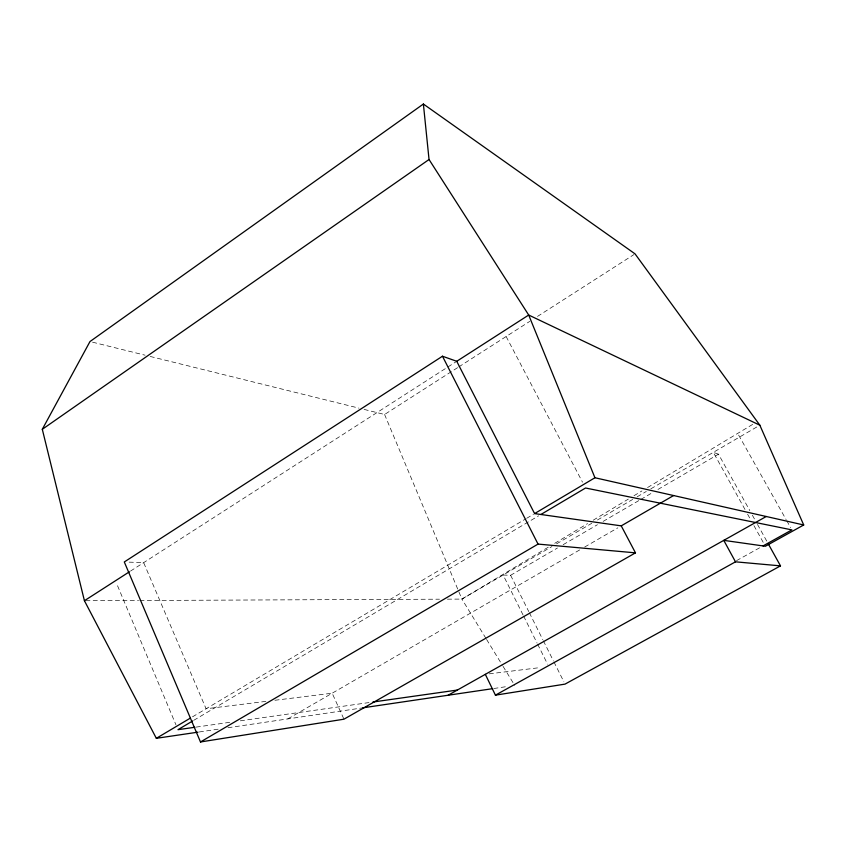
<?xml version="1.0" encoding="UTF-8"?>
<svg xmlns="http://www.w3.org/2000/svg" width="846" height="846" viewBox="0 0 846 846"><rect width="100%" height="100%" fill="white"/><g stroke="black" fill="none" stroke-linecap="round" stroke-linejoin="round"><path stroke-width="0.63" stroke-dasharray="4.23 3.17" d="M130.496 571.103L456.745 361.295M364.097 409.411L384.592 414.487L457.728 367.576M458.839 366.868L529.755 321.374M537.517 316.404L633.929 254.572M447.397 599.158L461.916 599.095L549.075 546.717M554.733 543.322L587.568 523.6M593.226 520.195L628.314 499.108M633.982 495.714L641.903 490.955M647.56 487.55L755.097 422.937M192.518 716.826L525.525 518.989M526.656 518.312L533.456 514.273M193.745 720.327L538.606 515.838M485.911 638.328L461.916 599.095L551.994 546.516M556.541 543.862L591.756 523.304M597.445 519.994L632.66 499.436M637.207 496.782L646.291 491.473M650.838 488.829L758.714 425.866M523.018 614.905L503.148 575.026L510.614 575.28L557.451 548.007M563.161 544.676L597.424 524.721M603.135 521.39L639.682 500.102M640.824 499.436L652.245 492.784M657.955 489.453L718.487 454.196L749.81 510.603M287.809 718.899L580.102 549.678M584.671 547.024L617.813 527.841M736.517 560.655L760.723 547.203M199.296 731.97L218.818 729.083M227.934 727.74L360.798 708.134M493.821 688.496L505.58 686.762M196.177 727.095L231.254 722.114M240.349 720.824L368.983 702.582M265.856 701.397L206.075 708.758L143.651 562.632L128.169 562.104M274.95 700.266L332.171 693.212L343.952 719.195M489.231 673.85L539.96 667.6M85.742 600.723L138.533 600.491M139.854 600.491L439.476 599.19M92.552 342.186L145.068 355.183M150.186 356.452L358.968 408.142M718.487 454.196L713.315 452.356L745.062 509.609M486.598 639.449L502.376 665.231M503.063 666.352L514.717 685.408M738.643 435.087L786.114 519.613M786.759 520.755L790.608 527.608M752.369 515.214L754.928 519.814M757.487 524.425L767.079 541.694M747.6 514.188L750.138 518.767M753.945 525.641L764.107 543.967M506.141 336.497L582.503 482.178M510.614 575.28L528.75 611.563M529.342 612.726L542.794 639.65M543.375 640.813L553.326 660.715M553.908 661.879L563.859 681.77M523.611 616.078L537.051 643.055M537.644 644.229L547.573 664.173M117.541 585.739L175.957 724.832M384.592 414.487L461.916 599.095"/><path stroke-width="1.27" d="M197.996 732.16L156.341 738.315L84.42 600.723L42.3 429.303L89.983 341.551L423.381 104.037L635.029 253.853L759.845 425.2L803.7 524.975L765.376 546.252L723.764 540.361L735.491 561.829L780.498 565.868L768.358 543.999M42.3 429.303L429.038 159.503L423.381 104.037M442.479 356.229L124.299 561.966L200.491 741.963L343.952 719.195L635.473 552.85L621.239 525.863L534.587 513.596L456.745 361.295L442.479 356.229L538.035 544.094L635.473 552.85M84.42 600.723L129.396 571.801M456.745 361.295L528.697 315.029L759.845 425.2M156.341 738.315L190.255 718.169M534.587 513.596L594.939 477.747L803.7 524.975M192.624 720.993L177.988 729.675L194.876 727.274M540.88 514.495L585.559 488.005L791.888 529.892L763.029 545.924M200.491 741.963L538.035 544.094M621.239 525.863L673.596 495.545M448.126 695.243L766.233 516.504M485.329 674.336L495.428 695.158L735.491 561.829M780.498 565.868L565.022 684.118L495.428 695.158M362.099 707.933L492.52 688.686M372.885 702.032L457.358 690.05M429.038 159.503L528.697 315.029L594.939 477.747"/></g></svg>
